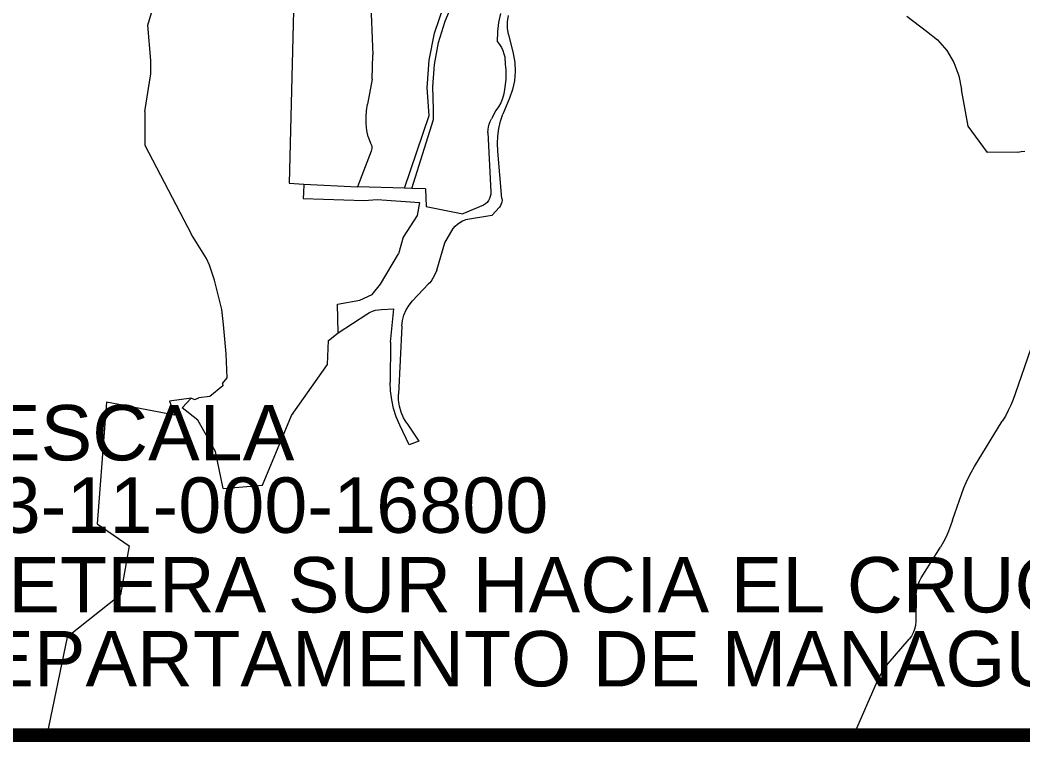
# Model space of a CAD drawing. Header units: millimetres. Extents: x -3245 to 2970, y 1153 to 3965.
# Drawn here: x 441.63 to 484.7, y 2440.77 to 2471.77 of the extents above; entities that cross this region are included whole.
import ezdxf

# ---------------------------------------------------------------- set-up
doc = ezdxf.new("R2010")
doc.units = ezdxf.units.MM
doc.linetypes.add('ACAD_ISO02W100', pattern=[15, 12, -3])
doc.layers.add('FONDO_MANAGUA', color=8, linetype='ACAD_ISO02W100')
doc.layers.add('FRAME 070', color=7, linetype='Continuous', lineweight=70)
doc.styles.add('PI', font='arial.ttf', dxfattribs={"height": 0.4})

msp = doc.modelspace()

# ---------------------------------------------------------------- linework, layer by layer
at = {"linetype": 'ByBlock', "const_width": 0.5892}
msp.add_lwpolyline([(534.3088, 2573.6401), (392.8947, 2573.6401), (392.8947, 2441.0644), (534.3088, 2441.0644)], close=True, dxfattribs=at)
at = {"layer": 'FONDO_MANAGUA', "color": 1, "linetype": 'ByBlock', "lineweight": 9}
for p, q in [((453.4893, 2476.7667), (453.1883, 2464.7572)), ((456.6616, 2473), (456.7776, 2470.2816)), ((459.883, 2471.721), (460.2592, 2472.6053)), ((447.1124, 2471.555), (447.316, 2472.2186)), ((459.4252, 2471.209), (459.8114, 2472.3362)), ((462.182, 2471.6651), (462.2777, 2472.0444)), ((459.6047, 2470.8012), (459.883, 2471.721)), ((462.1499, 2471.2752), (462.182, 2471.6651)), ((462.5604, 2471.6892), (462.6044, 2471.9597)), ((462.5607, 2471.4152), (462.5604, 2471.6892)), ((479.7107, 2471.9297), (480.5551, 2471.2924)), ((447.2464, 2470.0364), (447.1124, 2471.555)), ((459.1906, 2470.0408), (459.4252, 2471.209)), ((462.1359, 2470.8291), (462.1499, 2471.2752)), ((462.6051, 2471.1448), (462.5607, 2471.4152)), ((462.6051, 2471.1448), (462.807, 2470.3345)), ((480.5551, 2471.2924), (481.0285, 2470.9164)), ((459.4277, 2469.8566), (459.6047, 2470.8012)), ((462.1359, 2470.8291), (462.2242, 2470.7148)), ((462.2242, 2470.7148), (462.2996, 2470.5918)), ((481.0285, 2470.9164), (481.4265, 2470.4615)), ((456.7424, 2469.2368), (456.7776, 2470.2816)), ((462.2996, 2470.5918), (462.3611, 2470.4612)), ((462.3611, 2470.4612), (462.4082, 2470.3247)), ((462.4082, 2470.3247), (462.4401, 2470.1839)), ((462.807, 2470.3345), (462.8769, 2469.9482)), ((481.4265, 2470.4615), (481.7362, 2469.9423)), ((447.2467, 2469.4628), (447.2464, 2470.0364)), ((459.1118, 2468.8518), (459.1906, 2470.0408)), ((459.3539, 2468.8984), (459.4277, 2469.8566)), ((462.4401, 2470.1839), (462.4634, 2469.8601)), ((462.4634, 2469.8601), (462.4851, 2469.6462)), ((462.8769, 2469.9482), (462.8961, 2469.556)), ((481.7362, 2469.9423), (481.9475, 2469.3759)), ((446.9844, 2467.846), (447.2467, 2469.4628)), ((462.4851, 2469.6462), (462.4925, 2469.4314)), ((462.4925, 2469.4314), (462.4854, 2469.2165)), ((462.8961, 2469.556), (462.8644, 2469.1647)), ((456.7424, 2469.2368), (456.5475, 2468.1548)), ((462.4639, 2469.0026), (462.4281, 2468.7907)), ((462.4854, 2469.2165), (462.4639, 2469.0026)), ((462.8644, 2469.1647), (462.7821, 2468.7808)), ((481.9475, 2469.3759), (482.0534, 2468.7808)), ((459.1902, 2467.6629), (459.1118, 2468.8518)), ((459.3843, 2467.9379), (459.3539, 2468.8984)), ((462.3984, 2468.594), (462.3459, 2468.402)), ((462.4281, 2468.7907), (462.3984, 2468.594)), ((462.7821, 2468.7808), (462.6508, 2468.4108)), ((482.3503, 2467.215), (482.0534, 2468.7808)), ((456.5086, 2467.8749), (456.5475, 2468.1548)), ((462.2715, 2468.2175), (462.1762, 2468.0429)), ((462.3459, 2468.402), (462.2715, 2468.2175)), ((462.6508, 2468.4108), (462.3579, 2467.7296)), ((446.9844, 2467.846), (446.985, 2466.3948)), ((456.4917, 2467.5927), (456.5086, 2467.8749)), ((459.385, 2467.5041), (459.3843, 2467.9379)), ((462.0612, 2467.8805), (461.8688, 2467.5267)), ((462.1762, 2468.0429), (462.0612, 2467.8805)), ((462.2587, 2467.4223), (462.3579, 2467.7296)), ((456.4971, 2467.3101), (456.4917, 2467.5927)), ((456.5246, 2467.0288), (456.4971, 2467.3101)), ((458.137, 2464.5435), (459.1902, 2467.6629)), ((458.4532, 2464.5343), (459.385, 2467.5041)), ((461.7448, 2467.1828), (461.7745, 2467.3014)), ((461.7745, 2467.3014), (461.816, 2467.4164)), ((461.816, 2467.4164), (461.8688, 2467.5267)), ((462.1872, 2467.1074), (462.2587, 2467.4223)), ((456.5742, 2466.7505), (456.5246, 2467.0288)), ((461.7221, 2466.9396), (461.7273, 2467.0618)), ((461.7221, 2466.9396), (461.8394, 2464.3896)), ((461.7273, 2467.0618), (461.7448, 2467.1828)), ((462.1441, 2466.7874), (462.1872, 2467.1074)), ((483.1712, 2466.0813), (482.3503, 2467.215)), ((446.985, 2466.3948), (448.9923, 2462.5664)), ((456.5742, 2466.7505), (456.6831, 2466.4784)), ((456.6831, 2466.4784), (456.7104, 2466.4266)), ((456.7104, 2466.4266), (456.7284, 2466.371)), ((462.1296, 2466.4648), (462.1441, 2466.7874)), ((462.1438, 2466.1422), (462.1296, 2466.4648)), ((456.7006, 2466.1431), (456.1232, 2464.6019)), ((456.7224, 2466.1973), (456.7006, 2466.1431)), ((456.7345, 2466.2546), (456.7224, 2466.1973)), ((456.7284, 2466.371), (456.7365, 2466.313)), ((456.7365, 2466.313), (456.7345, 2466.2546)), ((462.3248, 2464.1073), (462.1438, 2466.1422)), ((484.4851, 2466.0956), (483.1712, 2466.0813)), ((484.4851, 2466.0956), (484.6301, 2466.1273)), ((484.6301, 2466.1273), (484.7783, 2466.1351)), ((453.1883, 2464.7572), (453.8157, 2464.724)), ((453.8157, 2464.724), (453.8032, 2464.3557)), ((453.8157, 2464.724), (456.1232, 2464.6019)), ((453.8032, 2464.3557), (453.7786, 2464.1025)), ((458.137, 2464.5435), (456.1232, 2464.6019)), ((458.4532, 2464.5343), (458.137, 2464.5435)), ((459.0336, 2464.5175), (458.4532, 2464.5343)), ((459.0336, 2464.5175), (459.0714, 2463.7582)), ((461.8398, 2464.2917), (461.8237, 2464.1951)), ((461.8394, 2464.3896), (461.8398, 2464.2917)), ((453.7786, 2464.1025), (456.4099, 2464.019)), ((456.4099, 2464.019), (456.9649, 2464.0615)), ((456.9649, 2464.0615), (458.781, 2463.9353)), ((458.781, 2463.9353), (458.6747, 2463.3793)), ((461.5271, 2463.8234), (460.6436, 2463.4533)), ((461.6101, 2463.8753), (461.5271, 2463.8234)), ((461.6832, 2463.9404), (461.6101, 2463.8753)), ((461.7442, 2464.0169), (461.6832, 2463.9404)), ((461.7915, 2464.1027), (461.7442, 2464.0169)), ((461.8237, 2464.1951), (461.7915, 2464.1027)), ((462.2585, 2463.8039), (462.2148, 2463.7384)), ((462.2919, 2463.8752), (462.2585, 2463.8039)), ((462.3145, 2463.9506), (462.2919, 2463.8752)), ((462.3255, 2464.0286), (462.3145, 2463.9506)), ((462.3248, 2464.1073), (462.3255, 2464.0286)), ((458.6747, 2463.3793), (458.0843, 2462.446)), ((459.0714, 2463.7582), (460.6436, 2463.4533)), ((462.2148, 2463.7384), (461.8839, 2463.3692)), ((460.3153, 2462.916), (460.4119, 2463.0052)), ((460.4119, 2463.0052), (460.5192, 2463.081)), ((460.5192, 2463.081), (460.6355, 2463.1422)), ((460.6355, 2463.1422), (460.7587, 2463.1877)), ((461.8839, 2463.3692), (460.7587, 2463.1877)), ((449.6317, 2461.5313), (448.9923, 2462.5664)), ((459.8719, 2462.1984), (460.2312, 2462.8151)), ((460.2312, 2462.8151), (460.3153, 2462.916)), ((458.0843, 2462.446), (457.8827, 2461.7358)), ((459.5299, 2461.0302), (459.8719, 2462.1984)), ((457.1119, 2460.4242), (457.8827, 2461.7358)), ((449.7594, 2461.2385), (449.6317, 2461.5313)), ((449.9713, 2460.6031), (449.7594, 2461.2385)), ((459.5299, 2461.0302), (459.3792, 2460.728)), ((450.289, 2459.3341), (449.9713, 2460.6031)), ((456.743, 2459.977), (457.1119, 2460.4242)), ((459.1739, 2460.4352), (458.4846, 2459.7096)), ((459.2218, 2460.4887), (459.1739, 2460.4352)), ((459.2664, 2460.5449), (459.2218, 2460.4887)), ((459.3076, 2460.6037), (459.2664, 2460.5449)), ((459.3452, 2460.6648), (459.3076, 2460.6037)), ((459.3792, 2460.728), (459.3452, 2460.6648)), ((456.2206, 2459.7371), (456.743, 2459.977)), ((455.2591, 2459.5732), (456.2206, 2459.7371)), ((455.2855, 2458.3441), (455.2591, 2459.5732)), ((458.2067, 2459.3181), (458.3317, 2459.5238)), ((458.3317, 2459.5238), (458.4846, 2459.7096)), ((450.3676, 2458.7), (450.289, 2459.3341)), ((455.2855, 2458.3441), (456.5227, 2459.1367)), ((456.5227, 2459.1367), (456.6373, 2459.2057)), ((456.6373, 2459.2057), (456.7588, 2459.2616)), ((456.7588, 2459.2616), (456.8857, 2459.3037)), ((456.8857, 2459.3037), (457.0165, 2459.3315)), ((457.0165, 2459.3315), (457.1495, 2459.3448)), ((457.1495, 2459.3448), (457.6783, 2459.3679)), ((457.5305, 2457.9334), (457.6783, 2459.3679)), ((458.0499, 2458.8644), (458.1121, 2459.0968)), ((458.1121, 2459.0968), (458.2067, 2459.3181)), ((450.4848, 2457.4395), (450.3676, 2458.7)), ((458.0213, 2458.6254), (458.0499, 2458.8644)), ((454.8685, 2458.0116), (455.2855, 2458.3441)), ((458.0213, 2458.6254), (457.8813, 2455.7101)), ((454.8333, 2456.979), (454.8685, 2458.0116)), ((457.5305, 2457.9334), (457.5218, 2456.2199)), ((485.1662, 2458.0356), (484.3701, 2455.7236)), ((450.5252, 2456.4067), (450.4848, 2457.4395)), ((453.2895, 2454.7887), (454.8333, 2456.979)), ((450.3283, 2456.0625), (449.7765, 2455.6069)), ((450.3212, 2456.1613), (450.5252, 2456.4067)), ((450.3212, 2456.1613), (450.3283, 2456.0625)), ((457.537, 2455.8395), (457.5218, 2456.2199)), ((457.5864, 2455.462), (457.537, 2455.8395)), ((457.8857, 2455.4452), (457.8813, 2455.7101)), ((484.3701, 2455.7236), (484.2793, 2455.4774)), ((445.3442, 2455.3666), (444.9347, 2450.142)), ((448.2674, 2454.8056), (445.3442, 2455.3666)), ((448.976, 2455.5275), (448.0454, 2455.4076)), ((448.0454, 2455.4076), (448.2674, 2454.8056)), ((448.5895, 2455.1207), (448.976, 2455.5275)), ((448.976, 2455.5275), (449.139, 2455.479)), ((449.139, 2455.479), (449.299, 2455.5519)), ((449.7765, 2455.6069), (449.299, 2455.5519)), ((457.6695, 2455.0905), (457.5864, 2455.462)), ((457.9242, 2455.1831), (457.8857, 2455.4452)), ((484.1779, 2455.2353), (484.066, 2454.9978)), ((484.2793, 2455.4774), (484.1779, 2455.2353)), ((449.26, 2454.5913), (448.5895, 2455.1207)), ((452.0416, 2451.7999), (453.2895, 2454.7887)), ((457.7857, 2454.728), (457.6695, 2455.0905)), ((457.996, 2454.9282), (457.9242, 2455.1831)), ((458.1001, 2454.6845), (457.996, 2454.9282)), ((483.9439, 2454.7654), (483.8119, 2454.5385)), ((484.066, 2454.9978), (483.9439, 2454.7654)), ((450.0162, 2453.2359), (449.26, 2454.5913)), ((457.9339, 2454.3774), (457.7857, 2454.728)), ((458.338, 2453.5304), (457.9339, 2454.3774)), ((458.2346, 2454.4563), (458.1001, 2454.6845)), ((458.2346, 2454.4563), (458.7552, 2453.6908)), ((482.6243, 2452.5963), (483.8119, 2454.5385)), ((458.7552, 2453.6908), (458.338, 2453.5304)), ((450.3471, 2451.6534), (450.0162, 2453.2359)), ((482.3759, 2452.1485), (482.4954, 2452.3751)), ((482.4954, 2452.3751), (482.6243, 2452.5963)), ((450.3471, 2451.6534), (452.0416, 2451.7999)), ((482.1663, 2451.6814), (482.2662, 2451.9172)), ((482.2662, 2451.9172), (482.3759, 2452.1485)), ((481.6741, 2450.2925), (482.0766, 2451.4416)), ((482.0766, 2451.4416), (482.1663, 2451.6814)), ((444.9347, 2450.142), (446.3113, 2449.1853)), ((481.5943, 2450.0515), (481.502, 2449.8151)), ((481.6741, 2450.2925), (481.5943, 2450.0515)), ((481.502, 2449.8151), (481.3974, 2449.5839)), ((446.3113, 2449.1853), (445.9339, 2447.0829)), ((481.2808, 2449.3584), (481.1526, 2449.1394)), ((481.3974, 2449.5839), (481.2808, 2449.3584)), ((480.3311, 2447.8176), (481.1526, 2449.1394)), ((480.1513, 2447.3846), (480.1954, 2447.5352)), ((480.1954, 2447.5352), (480.2556, 2447.6801)), ((480.2556, 2447.6801), (480.3311, 2447.8176)), ((445.9339, 2447.0829), (443.6528, 2445.2725)), ((480.1128, 2447.0736), (480.096, 2445.9431)), ((480.1128, 2447.0736), (480.1236, 2447.2302)), ((480.1236, 2447.2302), (480.1513, 2447.3846)), ((480.082, 2445.7765), (480.0451, 2445.6134)), ((480.096, 2445.9431), (480.082, 2445.7765)), ((479.9058, 2445.3101), (479.8062, 2445.1758)), ((479.986, 2445.4569), (479.9058, 2445.3101)), ((480.0451, 2445.6134), (479.986, 2445.4569)), ((443.6528, 2445.2725), (442.7818, 2441.0644)), ((478.9142, 2444.1324), (479.8062, 2445.1758)), ((478.6989, 2443.8482), (478.8024, 2443.9935)), ((478.8024, 2443.9935), (478.9142, 2444.1324)), ((478.5187, 2443.5407), (478.6042, 2443.6971)), ((478.6042, 2443.6971), (478.6989, 2443.8482)), ((478.4424, 2443.3795), (477.452, 2441.1144)), ((478.4424, 2443.3795), (478.5187, 2443.5407)), ((477.452, 2441.1144), (477.3089, 2440.8372))]:
    msp.add_line(p, q, dxfattribs=at)

# ---------------------------------------------------------------- texts
at = {"layer": 'FRAME 070', "lineweight": 25, "style": 'PI'}
for s, p in [('PLANTA DE UBICACIÓN SIN ESCALA', (395.0445, 2452.8596)), ('NÚMERO CATASTRAL: 2952-3-11-000-16800', (395.0445, 2449.7487)), ('MONTE TABOR, KM 13 CARRETERA SUR HACIA EL CRUCERO.', (394.9562, 2446.3295, 0.0914)), ('MUNICIPIO DE MANAGUA, DEPARTAMENTO DE MANAGUA.', (394.9475, 2443.1553, -0.0914))]:
    msp.add_text(s, height=2.37935, dxfattribs=at).set_placement(p)

doc.saveas('drawing.dxf')
